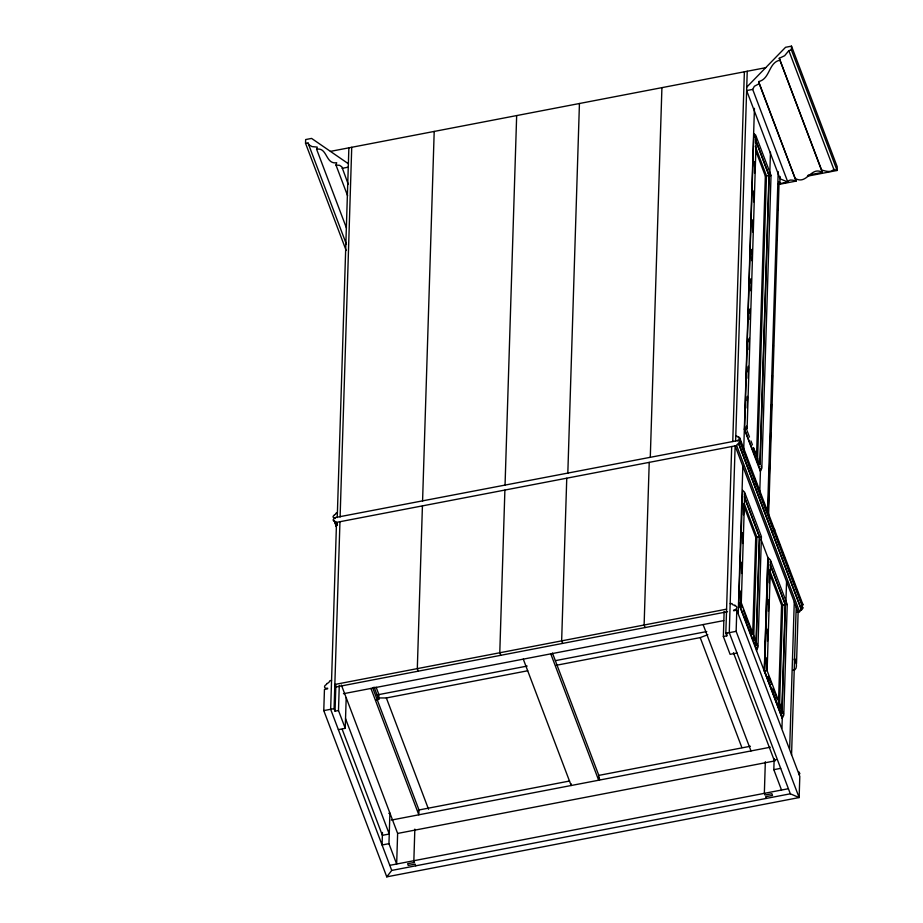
<?xml version="1.0" encoding="UTF-8"?>
<svg xmlns="http://www.w3.org/2000/svg" width="923" height="923" viewBox="0 0 923 923"><rect width="100%" height="100%" fill="white"/><g stroke="black" fill="none" stroke-linecap="round" stroke-linejoin="round"><path stroke-width="1.38" d="M346.16 250.479L305.536 143.284L305.651 139.558L311.593 138.415L348.363 163.729M730.174 603.665L732.02 603.538A3.53 2.284 -20.8 0 0 734.939 605.119L734.916 605.926A3.011 1.95 -20.8 0 1 736.566 608.407L736.185 608.903A3.011 1.95 -20.8 0 1 733.658 610.126L733.635 610.772L736.796 610.161L799.803 776.405L799.133 797.564L386.772 876.85L323.777 710.606L324.446 689.446L327.607 688.835L327.63 688.189A3.011 1.95 -20.8 0 1 325.15 687.923L324.781 687.577A3.011 1.95 -20.8 0 1 326.615 684.428L326.638 683.62A3.53 2.284 -20.8 0 0 329.684 680.897L331.565 680.309M348.306 184.438L341.856 166.855L339.595 165.332L335.972 165.044L347.602 195.745M336.387 526.837L334.38 520.964A1.858 1.2 -20.8 0 1 333.353 519.441L333.595 519.13A1.858 1.2 -20.8 0 1 335.153 518.38L335.164 517.976M337.253 517.572L348.871 147.83M339.272 685.477L338.487 710.514L335.049 711.172L334.08 708.633L339.952 521.853M340.102 517.03L351.732 147.288M335.049 711.172L335.857 685.316M338.36 729.643L345.237 728.328L346.194 697.73M375.996 699.946L378.742 699.415L378.892 694.581L376.088 687.185M382.468 832.454L382.076 844.995L388.952 843.668L389.91 813.082L388.768 813.301M422.422 506L417.311 668.621L418.281 671.171M422.572 501.166L434.202 131.435M414.842 829.119L413.85 860.721L414.485 862.428L407.62 863.743L408.254 865.439L415.131 864.124L415.777 865.82M504.893 490.148L499.781 652.769L500.751 655.307M505.043 485.313L516.661 115.571M566.757 478.252L561.646 640.874L562.603 643.412M567.818 473.245L579.436 103.503M571.222 783.904L571.175 785.508L523.283 659.137M649.227 462.4L644.116 625.021L645.073 627.559M650.288 457.393L661.918 87.65M736.969 653.011L730.105 654.326L723.355 636.512L724.14 611.488M723.355 636.512L726.793 635.855L725.824 633.316L731.697 446.536M732.758 441.529L744.376 71.798M726.793 635.855L726.874 632.982M735.619 440.986L747.238 71.244M796.78 612.376L799.63 611.684A2.181 1.408 -20.8 0 1 801.51 610.011L738.527 443.271A1.858 1.2 -20.8 0 0 739.658 441.321L739.438 441.102A1.858 1.2 -20.8 0 0 737.904 440.94L737.927 440.144A1.858 1.2 -20.8 0 0 739.485 439.383L739.727 439.083A1.858 1.2 -20.8 0 0 738.712 437.548L738.723 437.052A2.181 1.408 -20.8 0 1 736.923 436.071L735.769 436.152M777.916 184L787.827 182.096L752.695 89.404L754.356 86.277L759.214 83.681L796.122 181.093L779.139 184.358M386.772 876.85L391.721 870.435L790.33 793.803L799.133 797.564L736.139 631.332L736.796 610.161M738.227 613.16L742.842 466.23M738.712 603.111L742.703 490.344L744.549 492.109L761.417 536.632L757.945 647.335L756.825 649.665L738.712 603.111L741.065 602.8M743.65 451.543L754.426 108.349M744.526 429.16L753.791 134.285L754.679 134.32A2.1 2.054 -82.9 0 1 755.706 135.22L771.028 175.428L761.821 468.284L760.702 470.615L744.526 429.16L746.869 428.849M740.707 595.923L740.834 591.608M741.654 565.741L741.746 562.868M742.554 536.99L742.692 532.686M743.453 508.25L743.592 503.935M741.088 590.489L740.696 603.134L742.219 607.184M741.619 573.495L741.988 562.072M742.565 543.497L742.877 533.494M743.465 514.919L743.823 503.496M746.372 426.299L746.28 429.16L747.099 428.883L756.26 137.239L755.395 139.188L769.182 175.578L760.114 464.107M747.18 400.605L747.318 396.325M748.08 371.992L748.265 366.246M749.026 341.822L749.118 338.949M749.926 313.082L750.064 308.767M750.884 282.899L751.01 278.584M751.784 254.16L751.922 249.845M752.683 225.42L752.868 219.674M753.63 195.238L753.768 190.923M754.541 166.498L754.668 162.183M746.592 426.357L746.257 429.23M747.169 408.001L747.515 396.705M748.103 378.28L748.461 366.812M749.003 349.598L749.361 338.13M749.949 319.485L750.261 309.447M750.849 290.803L751.207 279.334M751.795 260.69L752.153 249.222M752.695 232.008L753.053 220.539M753.641 201.895L753.953 191.857M754.541 173.212L754.899 161.733M755.487 143.1L755.579 140.227L768.963 175.555L759.883 464.511M756.191 644.589L757.679 646.088L741.284 602.846L744.734 493.355L744.48 494.52M756.537 456.32L765.34 176.051L755.672 150.541M757.587 458.973L766.482 175.832L755.291 146.284M752.695 633.997L755.741 537.255L743.615 505.273M753.71 638.047L756.883 537.036L744.25 503.716M759.756 492.547L760.506 468.676M769.759 174.47L770.463 152.145M756.006 643.55L759.364 536.759L744.561 497.693M756.237 643.146L759.583 536.794L744.376 496.655M756.548 650.588L756.629 647.715M767.486 512.6L778.204 171.632M768.386 504.604L768.744 493.113M769.332 474.457L769.69 462.965M770.232 445.74L770.636 432.818M771.178 415.592L771.547 404.112M772.09 386.887L772.447 375.396M773.036 356.74L773.393 345.248M773.935 328.023L774.293 316.543M774.835 299.306L775.239 286.395M775.782 269.158L776.139 257.679M776.681 240.453L777.051 228.973M777.639 210.306L777.997 198.826M768.594 515.98L779.104 181.485L779.912 183.608L780.131 176.489M764.256 670.952L767.821 557.434M767.948 557.411L764.371 670.929L782.381 718.417M764.556 670.94L768.536 558.173L770.382 559.938L787.25 604.461L783.777 715.163L782.658 717.494L764.556 670.94L766.898 670.629M766.54 663.752L766.713 658.007M767.486 633.57L767.624 629.255M768.386 604.83L768.524 600.515M769.332 574.637L769.47 570.333M766.575 669.567L766.921 658.318M767.463 641.335L767.821 629.901M768.398 611.326L768.755 599.892M769.297 582.748L769.655 571.325M783.235 713.375L783.512 713.917L767.117 670.675L770.567 561.196L770.313 562.349M765.34 761.729L764.348 793.342L764.994 795.038L771.859 793.711L772.505 795.407L765.64 796.734L766.275 798.43M807.429 176.166L837.092 170.467L791.38 49.877L791.507 46.15L785.565 47.292L746.742 87.143M781.527 790.03L773.82 769.678L774.166 758.556M778.527 701.826L781.573 605.096L769.447 573.102M779.543 705.876L782.716 604.877L769.574 570.218M770.393 565.522L785.196 604.588L781.839 711.391L779.289 704.653M782.069 710.987L785.415 604.623L770.209 564.484M781.954 728.132L782.312 716.64M785.923 601.704L786.558 581.582M789.673 748.484L794.276 601.946M791.553 755.014L796.203 607.034M801.51 610.011L738.527 443.271M801.718 603.284L801.706 603.792A1.858 1.2 -20.8 0 1 802.733 605.326L802.491 605.626A1.858 1.2 -20.8 0 1 801.787 606.123M336.249 513.107L337.403 512.75M799.606 611.834L736.623 445.451A2.181 1.408 -20.8 0 1 738.515 443.767M771.028 175.428L770.359 175.682M346.483 228.073L316.612 149.261L317.281 147.103L311.986 146.584L309.113 144.899L308.063 143.065L305.536 143.284M335.972 165.044L336.687 162.713C325.473 164.709 327.457 146.999 316.612 149.261M794.161 659.807L794.588 658.549L796.514 663.637L798.13 612.122L735.135 445.878L729.262 632.647L790.33 793.803M791.38 49.877L788.842 50.627L784.654 55.715L779.266 58.287L822.312 172.416L808.19 175.128M788.842 50.627L833.838 169.347C831 173.051 825.358 171.02 821.62 170.04L779.266 58.287M759.214 83.681L758.637 81.582C770.278 78.963 768.351 62.649 779.797 60.214M798.995 774.651L799.872 773.624L798.856 771.836M556.004 665.333L700.211 637.608L707.814 634.701M330.422 151.384L765.686 67.702M342.202 168.321L348.259 167.155M752.695 89.404L746.638 90.569L780.062 178.774L787.827 182.096C788.646 178.635 793.745 180.377 796.122 181.093L758.637 81.582M765.34 176.051L766.482 175.832M737.915 440.548L334.968 517.618A1.858 1.2 -20.8 0 1 333.434 517.457L333.215 517.238A1.858 1.2 -20.8 0 1 334.345 515.299L334.357 514.792A2.181 1.408 -20.8 0 0 336.249 513.107M334.357 521.472A2.181 1.408 -20.8 0 1 336.157 522.441L736.612 445.59M755.741 537.255L756.883 537.036M726.586 609.157L334.841 684.474L335.81 687.024L727.543 611.707M781.573 605.096L782.716 604.877M343.448 693.715L723.724 620.602M377.276 694.892L527.171 666.071M555.45 660.637L706.764 631.551M378.003 697.95L386.356 697.95L527.725 670.767M323.777 710.606L334.08 708.633M725.824 633.316L736.139 631.332M418.338 810.094L569.526 781.031M599.2 775.32L750.387 746.257M391.34 820.086L770.244 747.238M776.416 759.583L774.12 760.021L733.45 652.711M397.894 833.388L775.158 760.852M773.82 769.678L780.685 768.351M389.794 865.347L788.404 788.715M768.963 175.555L766.667 175.843M759.364 536.759L757.068 537.048M785.196 604.588L782.9 604.877M769.182 175.578L770.717 175.405M759.583 536.794L761.117 536.609M785.415 604.623L786.95 604.438M773.093 530.425L774.305 530.31L774.455 529.467L739.854 438.171M793.134 670.26C797.01 670.41 796.826 664.502 795.868 661.941M795.372 178.52C807.106 185.2 811.052 165.736 822.312 172.416L821.62 170.04M833.838 169.347L837.092 170.467L837.207 166.74L791.507 46.15M782.023 712.418L782.877 712.925M773.912 528.694L774.455 529.467M760.921 466.057L761.556 467.05M753.641 133.466L754.645 136.108M753.791 134.285L754.806 136.973M746.995 430.487L749.476 437.029M750.964 440.963L752.453 444.886M753.445 447.505L757.898 459.273M753.433 448.024L754.968 452.062M758.025 460.15L759.56 464.2M744.353 429.137L760.425 471.549M774.57 529.767L802.848 604.403M738.723 437.052L741.238 443.698M743.257 449.016L746.788 458.327M748.795 463.646L751.322 470.292M753.837 476.937L756.86 484.921M758.371 488.913L761.394 496.886M762.906 500.877L764.417 504.869M765.432 507.523L769.967 519.499M770.97 522.153L772.482 526.145M776.462 536.644L780.004 545.978M782.023 551.308L784.55 557.977M787.077 564.634L790.1 572.629M791.622 576.633L794.645 584.628M796.168 588.632L797.68 592.624M798.695 595.289L801.21 601.958M748.784 464.142L751.299 470.799M754.333 478.772L756.848 485.417M759.871 493.401L761.383 497.393M765.409 508.031L766.932 512.023M770.959 522.66L772.47 526.641M778.47 542.482L779.981 546.474M782.012 551.816L784.527 558.473M787.561 566.468L790.088 573.137M793.122 581.132L794.634 585.136M798.672 595.797L800.195 599.788M739.785 441.586L802.791 607.819M760.921 539.205L768.547 559.326M743.246 609.872L752.441 634.124M753.456 636.824L754.991 640.862M769.078 677.701L771.628 684.439M774.697 692.527L777.247 699.265M740.477 603.111L742 607.126M746.049 617.833L747.572 621.848M750.618 629.867L752.141 633.882M768.34 676.294L769.863 680.309M772.897 688.339L774.42 692.354M778.481 703.049L780.004 707.064M738.538 603.1L782.254 718.44M703.107 624.559L750.999 750.941M700.211 637.608L741.884 747.595M552.45 653.057L598.808 775.401L598.658 780.223L550.766 653.853M598.762 777.004L599.731 779.554M308.063 143.065L346.483 244.445M337.483 525.06L336.514 522.522L330.653 709.291L391.721 870.435M336.168 522.58L337.183 525.268M334.38 520.964L336.41 526.329M386.356 697.95L428.549 809.275M374.069 687.081L378.742 699.415M372.615 687.623L418.984 809.967L418.823 814.801L370.931 688.431M341.372 685.004L397.628 833.434L396.659 864.032L388.952 843.668M345.537 718.659L389.252 834.011L382.376 835.338L342.225 729.378M338.487 710.514L345.237 728.328M773.809 529.202A1.858 1.2 -20.8 0 1 774.443 530.679L774.201 530.99A1.858 1.2 -20.8 0 1 773.082 531.648M801.522 609.503A1.858 1.2 -20.8 0 0 802.652 607.553L802.433 607.346A1.858 1.2 -20.8 0 0 801.752 607.115"/></g></svg>
